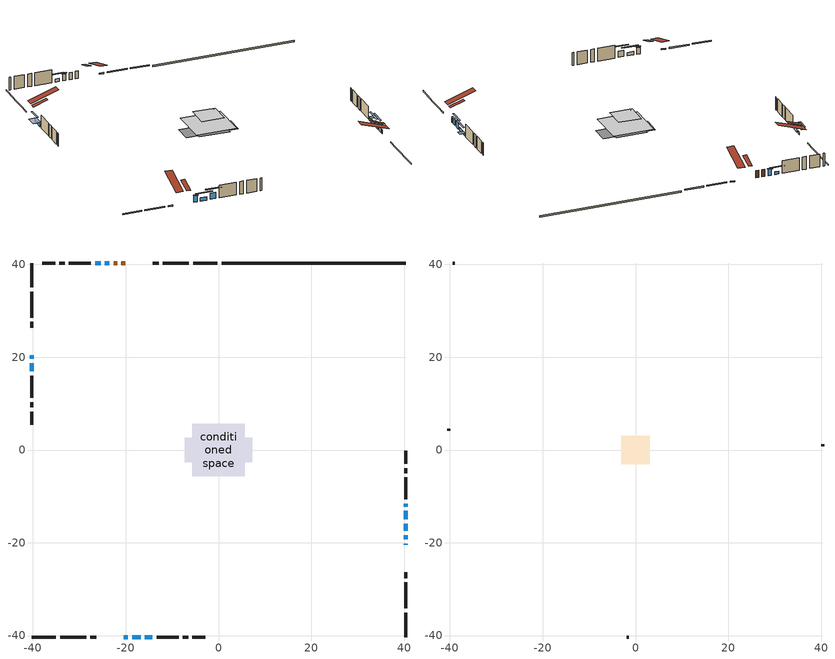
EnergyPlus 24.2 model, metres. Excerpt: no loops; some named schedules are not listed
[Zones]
conditioned space
 floor adiabatic (Floor3 construction): -4.37,-4.37 -4.37,4.37 4.37,4.37 4.37,-4.37 z0.01
 floor adiabatic (AdiabaticFloorConstruction): -5.65,-5.65 -5.65,5.65 5.65,5.65 5.65,-5.65 z1.23
 floor foundation (Slab1 construction): -7.28,-2.63 -7.28,2.63 7.28,2.63 7.28,-2.63 z-0.45
 wall outside (RimJoist1 construction): -0.23,40.32 -5.49,40.32 / -40.32,-40.32 -35.06,-40.32 / -40.32,40.32 -40.32,35.06 / 40.32,-40.32 40.32,-35.06 z0.01:0.31
 wall outside (RimJoist2 construction): -6.42,40.32 -11.99,40.32 / -34.13,-40.32 -28.56,-40.32 / -40.32,34.13 -40.32,28.56 / 40.32,-34.13 40.32,-28.56 z0.01:0.31
 wall outside (RimJoist3 construction): -12.92,40.32 -14.19,40.32 / -27.63,-40.32 -26.37,-40.32 / -40.32,27.63 -40.32,26.37 / 40.32,-27.63 40.32,-26.37 z0.01:0.31
 wall outside (AdiabaticWallConstruction 1): -20.1,40.32 -20.92,40.32 / -21.84,40.32 -22.63,40.32 z0.01:2.04
 wall outside (AdiabaticWallConstruction): 40.32,-20.46 40.32,-20.22 z0.01:1.23; 40.32,-19.29 40.32,-18.38 / -23.56,40.32 -24.47,40.32 / -20.46,-40.32 -19.54,-40.32 z0.01:1.84; 40.32,-17.45 40.32,-15.87 / -15.85,-40.32 -14.28,-40.32 z0.01:1.74; 40.32,-14.95 40.32,-13.11 / -18.61,-40.32 -16.78,-40.32 z0.01:0.98; -25.4,40.32 -26.57,40.32 z0.01:0.83; -40.32,20.46 -40.32,19.64 z0.01:0.72; -40.32,18.71 -40.32,16.93 z0.01:0.87; 40.32,-12.19 40.32,-11.6 z0.01:0.6
 wall outside (Wall1 construction): -27.5,40.32 -32.25,40.32 / -13.35,-40.32 -8.6,-40.32 / -40.32,16.01 -40.32,11.25 / 40.32,-10.67 40.32,-5.92 z0.01:3.67
 wall outside (Wall2 construction): -33.18,40.32 -34.28,40.32 / -7.67,-40.32 -6.56,-40.32 / -40.32,10.32 -40.32,9.22 / 40.32,-4.99 40.32,-3.89 z0.01:3.67
 wall outside (Wall3 construction): -35.21,40.32 -38.01,40.32 / -5.64,-40.32 -2.83,-40.32 / -40.32,8.29 -40.32,5.49 / 40.32,-2.96 40.32,-0.16 z0.01:3.67
 wall foundation (FoundationWall1 construction): 40.32,40.32 0.69,40.32 z-0.45:0.01
 window (WindowConstruction 10): 40.32,-20.45 40.32,-20.22 z0.01:1.23
 window (WindowConstruction 7): 40.32,-19.29 40.32,-18.38 z0.01:1.84
 window (WindowConstruction 8): -23.56,40.32 -24.47,40.32 z0.01:1.84
 window (WindowConstruction 9): -20.45,-40.32 -19.54,-40.32 z0.01:1.84
 window (WindowConstruction): 40.32,-17.45 40.32,-15.87 z0.01:1.74
 window (WindowConstruction 1): 40.32,-14.94 40.32,-13.12 z0.01:0.98
 window (WindowConstruction 2): -25.4,40.32 -26.57,40.32 z0.01:0.82
 window (WindowConstruction 3): -18.61,-40.32 -16.78,-40.32 z0.01:0.98
 window (WindowConstruction 4): -15.85,-40.32 -14.28,-40.32 z0.01:1.74
 window (WindowConstruction 5): -40.32,20.45 -40.32,19.64 z0.01:0.72
 window (WindowConstruction 6): -40.32,18.71 -40.32,16.94 z0.01:0.87
 window (WindowConstruction 11): 40.32,-12.19 40.32,-11.6 z0.01:0.6
 door (Door): -20.1,40.32 -20.91,40.32 z0.01:2.04
 door (Door 1): -21.84,40.32 -22.63,40.32 z0.01:2.04
 ceiling adiabatic (AdiabaticFloorConstruction): 5.65,-5.65 5.65,5.65 -5.65,5.65 -5.65,-5.65 z1.23
 roof outside (Roof3 construction): -19.17,40.32,3.67 -19.17,36.31,5 -18.11,36.31,5 -18.11,40.32,3.67; -21.38,-40.32,3.67 -21.38,-36.31,5 -22.44,-36.31,5 -22.44,-40.32,3.67; -40.32,21.38,3.67 -36.31,21.38,5 -36.31,22.44,5 -40.32,22.44,3.67; 40.32,-21.38,3.67 36.31,-21.38,5 36.31,-22.44,5 40.32,-22.44,3.67
attic - vented
 floor to conditioned space (Floor1 construction Reversed): -3.12,-3.12 -3.12,3.12 3.12,3.12 3.12,-3.12 z3.67; -2.55,-2.55 -2.55,2.55 2.55,2.55 2.55,-2.55 z3.67
 wall outside (Wall4 construction): -38.94,40.32 -39.39,40.32 / -1.91,-40.32 -1.46,-40.32 / -40.32,4.56 -40.32,4.11 / 40.32,0.77 40.32,1.22 z0.01:3.67
 roof outside (Roof1 construction): -17.19,40.32,3.67 -17.19,32.47,6.29 -15.12,32.47,6.29 -15.12,40.32,3.67; -23.37,-40.32,3.67 -23.37,-32.47,6.29 -25.44,-32.47,6.29 -25.44,-40.32,3.67; -40.32,23.37,3.67 -32.47,23.37,6.29 -32.47,25.44,6.29 -40.32,25.44,3.67; 40.32,-23.37,3.67 32.47,-23.37,6.29 32.47,-25.44,6.29 40.32,-25.44,3.67
shading: 40.32,-18.18 40.32,-19.49 40.73,-19.49 40.73,-18.18 z2.04; -24.67,40.32 -23.36,40.32 -23.36,40.73 -24.67,40.73 z2.04; -19.34,-40.32 -20.66,-40.32 -20.66,-40.73 -19.34,-40.73 z2.04; 40.32,-14.45 40.32,-18.87 40.73,-18.87 40.73,-14.45 z3.16; 40.32,-11.7 40.32,-16.36 40.73,-16.36 40.73,-11.7 z2.4; -27.99,40.32 -23.98,40.32 -23.98,40.73 -27.99,40.73 z2.24; -15.36,-40.32 -20.03,-40.32 -20.03,-40.73 -15.36,-40.73 z2.4; -12.86,-40.32 -17.27,-40.32 -17.27,-40.73 -12.86,-40.73 z3.16; -40.32,18.22 -40.32,21.88 -40.73,21.88 -40.73,18.22 z2.14; -40.32,16.33 -40.32,19.32 -42.45,19.32 -42.45,16.33 z1.48; 40.32,-11.3 40.32,-12.49 41.84,-12.49 41.84,-11.3 z0.89
[Building]
Building 1: Terrain=Suburbs
[Site:Location]
Erieau AUT_ON: Latitude {deg}=42.25; Longitude {deg}=-81.9; Time Zone {hr}=-5; Elevation {m}=178; Keep Site Location Information=Yes
[Site:GroundTemperature:Shallow]
5.2292, 3.30147, 3.1471, 4.0619, 7.73432, 11.3896, 14.5586, 16.5661, 16.7366, 15.1039, 12.0157, 8.47254
[Site:WaterMainsTemperature]
Calculation Method=Schedule; Temperature Schedule=mains temperature schedule
[Material] Roughness=Rough; Thermal Absorptance=0.9
Name | Thickness {m} | Conductivity {W/m-K} | Density {kg/m3} | Specific Heat {J/kg-K} | Solar Absorptance | Visible Absorptance
asphalt or fiberglass shingles | 0.00635 | 0.162714 | 1121.4 | 1465.45 | 0.4 | 0.4
ceiling stud and cavity | 0.1397 | 0.0800577 | 65.682 | 1177.47 | 0.7 | 0.7
concrete 4.0 in. | 0.1016 | 1.803125 | 2242.8 | 837.4 | 0.7 | 0.7
concrete 8.0 in. | 0.2032 | 1.803125 | 2242.8 | 837.4 | 0.7 | 0.7
door material | 0.04445 | 0.0451087 | 512.64 | 1214.23 | 0.7 | 0.7
door material 1 | 0.04445 | 0.188738 | 512.64 | 1214.23 | 0.7 | 0.7
exterior vertical ins | 0.00202101 | 0.029427 | 32.04 | 1214.23 | 0.7 | 0.7
floor covering | 0.0127 | 9.015625 | 54.468 | 1339.84 | 0.6 | 0.6
floor covering 1 | 0.0127 | 0.0433444 | 54.468 | 1339.84 | 0.6 | 0.6
floor rigid ins; wall rigid ins | 0.512978 | 0.029427 | 32.04 | 1214.23 | 0.7 | 0.7
floor stud and cavity | 0.0889 | 0.329553 | 50.32683 | 1063.81 | 0.7 | 0.7
floor stud and cavity 1 | 0.1397 | 1.75129 | 37.0049 | 1207.88 | 0.7 | 0.7
furniture material conditioned space 1 | 0.1524 | 0.115458 | 640.8 | 1214.23 | 0.6 | 0.6
gypsum board | 0.0127 | 0.160291 | 801 | 837.4 | 0.6 | 0.6
gypsum board 1 | 0.0127 | 0.160291 | 801 | 837.4 | 0.7 | 0.7
osb sheathing 0.5 in. | 0.0127 | 0.115458 | 512.64 | 1214.23 | 0.7 | 0.7
osb sheathing 0.75 in. | 0.01905 | 0.115458 | 512.64 | 1214.23 | 0.7 | 0.7
osb sheathing 2.0 in. | 0.0508 | 0.115458 | 512.64 | 1214.23 | 0.7 | 0.7
rim joist stud and cavity | 0.0508 | 0.0293615 | 125.044 | 1163.47 | 0.6 | 0.6
rim joist stud and cavity 1 | 0.0508 | 0.182071 | 50.32683 | 1063.81 | 0.6 | 0.6
rim joist stud and cavity 2 | 0.0508 | 0.322509 | 50.32683 | 1063.81 | 0.6 | 0.6
roof stud and cavity | 0.2032 | 0.119612 | 78.34581 | 1123.46 | 0.7 | 0.7
wall stud and cavity | 0.1397 | 0.0940029 | 139.0536 | 1170.24 | 0.7 | 0.7
wall stud and cavity 1 | 0.1397 | 0.116675 | 139.0536 | 1170.24 | 0.7 | 0.7
wall stud and cavity 2 | 0.1397 | 0.0980698 | 139.0536 | 1170.24 | 0.7 | 0.7
wall stud and cavity 3 | 0.0889 | 6.1454 | 50.32683 | 1063.81 | 0.6 | 0.6
wall stud and cavity 4 | 0.0889 | 0.380278 | 52.3479 | 1209.89 | 0.7 | 0.7
wall stud and cavity 5 | 0.0889 | 0.391764 | 83.0341 | 1211.67 | 0.7 | 0.7
wood siding | 0.0254 | 0.102417 | 544.68 | 1172.36 | 0.4 | 0.4
wood siding 1 | 0.00254 | 0.102417 | 544.68 | 1172.36 | 0.4 | 0.4
wood siding 2; wood siding 3; wood siding 4 | 0.0254 | 0.102417 | 544.68 | 1172.36 | 0.7 | 0.7
[WindowMaterial:SimpleGlazingSystem]
Name | U-Factor {W/m2-K} | Solar Heat Gain Coefficient
WindowMaterial | 1.85784 | 0.64
WindowMaterial 1 | 1.88623 | 0.62
WindowMaterial 2 | 2.10256 | 0.49
WindowMaterial 3 | 2.02194 | 0.54
WindowMaterial 4 | 2.1866 | 0.43
WindowMaterial 5 | 2.04011 | 0.53
WindowMaterial 6 | 1.890774 | 0.62
WindowMaterial 7 | 2.02932 | 0.54
WindowMaterial 8 | 4.88705 | 0.6
WindowMaterial 9 | 5.16017 | 0.65
[Construction]
AdiabaticFloorConstruction: floor stud and cavity 1, floor rigid ins, osb sheathing 0.75 in., floor covering 1
AdiabaticWallConstruction: wood siding 3, wall rigid ins, wall stud and cavity 4, gypsum board
AdiabaticWallConstruction 1: wood siding 4, wall rigid ins, wall stud and cavity 4, gypsum board
Door: door material
Door 1: door material 1
Floor1 construction Reversed: gypsum board, ceiling stud and cavity
Floor3 construction: floor stud and cavity, floor covering
FoundationWall1 construction: concrete 8.0 in., gypsum board 1
furniture construction conditioned space 1: furniture material conditioned space 1
PartitionWallConstruction: gypsum board, wall stud and cavity 5, gypsum board
RimJoist1 construction: wood siding 2, osb sheathing 2.0 in., rim joist stud and cavity
RimJoist2 construction: wood siding 2, rim joist stud and cavity 1
RimJoist3 construction: wood siding 2, rim joist stud and cavity 2
Roof1 construction: asphalt or fiberglass shingles
Roof3 construction: asphalt or fiberglass shingles, osb sheathing 0.75 in., roof stud and cavity, gypsum board
Slab1 construction: concrete 4.0 in.
Wall1 construction: wood siding, osb sheathing 0.5 in., wall stud and cavity, gypsum board
Wall2 construction: wood siding, osb sheathing 0.5 in., wall stud and cavity 1, gypsum board
Wall3 construction: wood siding, osb sheathing 0.5 in., wall stud and cavity 2, gypsum board
Wall4 construction: wood siding 1, wall stud and cavity 3
WindowConstruction; WindowConstruction 4: WindowMaterial
WindowConstruction 1: WindowMaterial 1
WindowConstruction 10: WindowMaterial 8
WindowConstruction 11: WindowMaterial 9
WindowConstruction 2: WindowMaterial 2
WindowConstruction 3: WindowMaterial 3
WindowConstruction 5: WindowMaterial 4
WindowConstruction 6: WindowMaterial 5
WindowConstruction 7: WindowMaterial 6
WindowConstruction 8; WindowConstruction 9: WindowMaterial 7
[Zone] Multiplier=1; Part of Total Floor Area=Yes
Name | Volume {m3}
attic - vented | 27.6388
conditioned space | 340.4
[Space]
Name | Zone | Volume {m3}
attic - vented 1 | attic - vented | 27.6388
conditioned space 1 | conditioned space | 340.4
[ZoneInfiltration:EffectiveLeakageArea]
infil attic - vented 1: Zone or Space=attic - vented 1; Schedule=Always On Discrete; Effective Air Leakage Area {cm2}=3121.44; Stack Coefficient=0.000436405; Wind Coefficient=1.41145e-05
[ZoneMixing]
whole house fan mix: Zone or Space=attic - vented; Schedule=Always On Continuous; Design Flow Rate Calculation Method=Flow/Zone; Design Flow Rate {m3/s}=0; Source Zone or Space=conditioned space
[SurfaceProperty:ExposedFoundationPerimeter]
Slab1: Exposed Perimeter Calculation Method=TotalExposedPerimeter; Total Exposed Perimeter {m}=39.625
[InternalMass] Zone or ZoneList=conditioned space; Space or SpaceList=conditioned space 1
Name | Construction | Surface Area {m2}
furniture mass conditioned space 1 | furniture construction conditioned space 1 | 112.28
partition wall mass | PartitionWallConstruction | 204.15
[Lights]
interior lighting: Zone or ZoneList or Space or SpaceList=conditioned space 1; Schedule=interior lighting schedule; Design Level Calculation Method=LightingLevel; Lighting Level {W}=343.2; Return Air Fraction=0; Fraction Radiant=0.6; Fraction Visible=0.2; Fraction Replaceable=1
[People]
occupants: Zone or ZoneList or Space or SpaceList=conditioned space 1; Number of People Schedule=occupants schedule; Number of People Calculation Method=People; Number of People=3; Fraction Radiant=0.314171; Sensible Heat Fraction=0.56303; Activity Level Schedule=occupants activity schedule; Carbon Dioxide Generation Rate {m3/s-W}=0; Enable ASHRAE 55 Comfort Warnings=No; Mean Radiant Temperature Calculation Type=EnclosureAveraged
[ElectricEquipment] Zone or ZoneList or Space or SpaceList=conditioned space 1; Design Level Calculation Method=EquipmentLevel
Name | Schedule | Design Level {W} | Fraction Latent | Fraction Radiant | Fraction Lost
clothes dryer | clothes dryer schedule | 140.772 | 0.015 | 0.081 | 0.85
clothes washer | clothes washer schedule | 32.1985 | 0.03 | 0.162 | 0.7
cooking range | cooking range schedule | 215.147 | 0.08 | 0.432 | 0.2
dishwasher | dishwasher schedule | 66.8632 | 0.3 | 0.18 | 0.4
fridge | fridge schedule | 72.9452 | 0 | 0.6 | 0
mech vent bath fan 0 | mech vent bath fan 0 schedule | 50.2 | 0 | 0 | 1
mech vent house fan | mech vent house fan schedule | 0 | 0 | 0 | 1
mech vent house fan cfis | mech vent house fan cfis schedule | 0 | 0 | 0 | 0
misc plug loads | misc plug loads schedule | 494.7 | 0.045 | 0.513 | 0.1
whole house fan | Always On Discrete | 0 | 0 | 0 | 1
[OtherEquipment] Zone or ZoneList or Space or SpaceList=conditioned space 1; Design Level Calculation Method=EquipmentLevel
Name | Fuel Type | Schedule | Design Level {W} | Fraction Latent | Fraction Radiant | Fraction Lost
clothes dryer 1 | Electricity | clothes dryer schedule | 0 | 0.015 | 0.081 | 0.85
cooking range 1 | Electricity | cooking range schedule | 0 | 0.08 | 0.432 | 0.2
general water use latent | None | general water use schedule | 62.594 | 1 | 0 | 0
general water use sensible | None | general water use schedule | -61.6891 | 0 | 0.6 | 0
mech vent house fan latent load | None | Always On Discrete | 0 | 1 | 0 | 0
mech vent house fan sensible load | None | Always On Discrete | 0 | 0 | 0 | 0
water heater energy adjustment1 | Electricity | Always On Discrete | 0.01 | 0 | 0 | 1
[ZoneInfiltration:DesignFlowRate] Zone or ZoneList or Space or SpaceList=conditioned space 1; Schedule=Always On Discrete; Design Flow Rate Calculation Method=Flow/Zone; Design Flow Rate {m3/s}=0
infil flow; natural vent flow; whole house fan flow
[Foundation:Kiva]
Foundation Kiva 1: Initial Indoor Air Temperature {C}=18; Wall Height Above Grade {m}=0.00999744; Wall Depth Below Slab {m}=0.2032; Custom Block Material Name 1=exterior vertical ins; Custom Block Depth 1 {m}=0.460004; Custom Block X Position 1 {m}=0.2159; Custom Block Z Position 1 {m}=0
[Foundation:Kiva:Settings]
Soil Conductivity {W/m-K}=0.849921; Soil Density {kg/m3}=1842.3; Soil Specific Heat {J/kg-K}=418.7; Ground Solar Absorptivity=0.9; Ground Thermal Absorptivity=0.9; Ground Surface Roughness {m}=0.03; Far-Field Width {m}=40; Deep-Ground Boundary Condition=ZeroFlux; Deep-Ground Depth {m}=40; Minimum Cell Dimension {m}=0.2; Maximum Cell Growth Coefficient=3; Simulation Timestep=Timestep
[Exterior:Lights]
exterior lighting: Schedule=exterior lighting schedule; Design Level {W}=75.6
[Schedule:Constant]
Name | Hourly Value
Always On Continuous; mech vent house fan schedule; mech vent house fan cfis schedule; Always On Discrete | 1
occupants activity schedule | 117.228
fridge schedule | 0
[Schedule:Week:Daily]
interior lighting schedule Week Rule - Jan1-Jan27: interior lighting schedule day, interior lighting schedule day, interior lighting schedule day, interior lighting schedule day, interior lighting schedule day, interior lighting schedule day, interior lighting schedule day, interior lighting schedule default day, interior lighting schedule default day, interior lighting schedule default day, interior lighting schedule default day, interior lighting schedule default day
interior lighting schedule Week Rule - Jan28-Feb3: interior lighting schedule day, interior lighting schedule day, interior lighting schedule day, interior lighting schedule day, interior lighting schedule day 1, interior lighting schedule day 1, interior lighting schedule day 1, interior lighting schedule default day, interior lighting schedule default day, interior lighting schedule default day, interior lighting schedule default day, interior lighting schedule default day
interior lighting schedule Week Rule - Feb4-Feb24: interior lighting schedule day 1, interior lighting schedule day 1, interior lighting schedule day 1, interior lighting schedule day 1, interior lighting schedule day 1, interior lighting schedule day 1, interior lighting schedule day 1, interior lighting schedule default day, interior lighting schedule default day, interior lighting schedule default day, interior lighting schedule default day, interior lighting schedule default day
interior lighting schedule Week Rule - Feb25-Mar3: interior lighting schedule day 1, interior lighting schedule day 1, interior lighting schedule day 1, interior lighting schedule day 1, interior lighting schedule day 2, interior lighting schedule day 2, interior lighting schedule day 2, interior lighting schedule default day, interior lighting schedule default day, interior lighting schedule default day, interior lighting schedule default day, interior lighting schedule default day
interior lighting schedule Week Rule - Mar4-Mar31: interior lighting schedule day 2, interior lighting schedule day 2, interior lighting schedule day 2, interior lighting schedule day 2, interior lighting schedule day 2, interior lighting schedule day 2, interior lighting schedule day 2, interior lighting schedule default day, interior lighting schedule default day, interior lighting schedule default day, interior lighting schedule default day, interior lighting schedule default day
interior lighting schedule Week Rule - Apr1-Apr28: interior lighting schedule day 3, interior lighting schedule day 3, interior lighting schedule day 3, interior lighting schedule day 3, interior lighting schedule day 3, interior lighting schedule day 3, interior lighting schedule day 3, interior lighting schedule default day, interior lighting schedule default day, interior lighting schedule default day, interior lighting schedule default day, interior lighting schedule default day
interior lighting schedule Week Rule - Apr29-May5: interior lighting schedule day 3, interior lighting schedule day 3, interior lighting schedule day 4, interior lighting schedule day 4, interior lighting schedule day 4, interior lighting schedule day 4, interior lighting schedule day 4, interior lighting schedule default day, interior lighting schedule default day, interior lighting schedule default day, interior lighting schedule default day, interior lighting schedule default day
interior lighting schedule Week Rule - May6-May26: interior lighting schedule day 4, interior lighting schedule day 4, interior lighting schedule day 4, interior lighting schedule day 4, interior lighting schedule day 4, interior lighting schedule day 4, interior lighting schedule day 4, interior lighting schedule default day, interior lighting schedule default day, interior lighting schedule default day, interior lighting schedule default day, interior lighting schedule default day
interior lighting schedule Week Rule - May27-Jun2: interior lighting schedule day 4, interior lighting schedule day 4, interior lighting schedule day 4, interior lighting schedule day 4, interior lighting schedule day 4, interior lighting schedule day 5, interior lighting schedule day 5, interior lighting schedule default day, interior lighting schedule default day, interior lighting schedule default day, interior lighting schedule default day, interior lighting schedule default day
interior lighting schedule Week Rule - Jun3-Jun30: interior lighting schedule day 5, interior lighting schedule day 5, interior lighting schedule day 5, interior lighting schedule day 5, interior lighting schedule day 5, interior lighting schedule day 5, interior lighting schedule day 5, interior lighting schedule default day, interior lighting schedule default day, interior lighting schedule default day, interior lighting schedule default day, interior lighting schedule default day
interior lighting schedule Week Rule - Jul1-Jul28: interior lighting schedule day 6, interior lighting schedule day 6, interior lighting schedule day 6, interior lighting schedule day 6, interior lighting schedule day 6, interior lighting schedule day 6, interior lighting schedule day 6, interior lighting schedule default day, interior lighting schedule default day, interior lighting schedule default day, interior lighting schedule default day, interior lighting schedule default day
interior lighting schedule Week Rule - Jul29-Aug4: interior lighting schedule day 6, interior lighting schedule day 6, interior lighting schedule day 6, interior lighting schedule day 7, interior lighting schedule day 7, interior lighting schedule day 7, interior lighting schedule day 7, interior lighting schedule default day, interior lighting schedule default day, interior lighting schedule default day, interior lighting schedule default day, interior lighting schedule default day
interior lighting schedule Week Rule - Aug5-Aug25: interior lighting schedule day 7, interior lighting schedule day 7, interior lighting schedule day 7, interior lighting schedule day 7, interior lighting schedule day 7, interior lighting schedule day 7, interior lighting schedule day 7, interior lighting schedule default day, interior lighting schedule default day, interior lighting schedule default day, interior lighting schedule default day, interior lighting schedule default day
interior lighting schedule Week Rule - Aug26-Sep1: interior lighting schedule day 7, interior lighting schedule day 7, interior lighting schedule day 7, interior lighting schedule day 7, interior lighting schedule day 7, interior lighting schedule day 7, interior lighting schedule day 8, interior lighting schedule default day, interior lighting schedule default day, interior lighting schedule default day, interior lighting schedule default day, interior lighting schedule default day
interior lighting schedule Week Rule - Sep2-Sep29: interior lighting schedule day 8, interior lighting schedule day 8, interior lighting schedule day 8, interior lighting schedule day 8, interior lighting schedule day 8, interior lighting schedule day 8, interior lighting schedule day 8, interior lighting schedule default day, interior lighting schedule default day, interior lighting schedule default day, interior lighting schedule default day, interior lighting schedule default day
interior lighting schedule Week Rule - Sep30-Oct6: interior lighting schedule day 8, interior lighting schedule day 9, interior lighting schedule day 9, interior lighting schedule day 9, interior lighting schedule day 9, interior lighting schedule day 9, interior lighting schedule day 9, interior lighting schedule default day, interior lighting schedule default day, interior lighting schedule default day, interior lighting schedule default day, interior lighting schedule default day
interior lighting schedule Week Rule - Oct7-Oct27: interior lighting schedule day 9, interior lighting schedule day 9, interior lighting schedule day 9, interior lighting schedule day 9, interior lighting schedule day 9, interior lighting schedule day 9, interior lighting schedule day 9, interior lighting schedule default day, interior lighting schedule default day, interior lighting schedule default day, interior lighting schedule default day, interior lighting schedule default day
interior lighting schedule Week Rule - Oct28-Nov3: interior lighting schedule day 9, interior lighting schedule day 9, interior lighting schedule day 9, interior lighting schedule day 9, interior lighting schedule day 10, interior lighting schedule day 10, interior lighting schedule day 10, interior lighting schedule default day, interior lighting schedule default day, interior lighting schedule default day, interior lighting schedule default day, interior lighting schedule default day
interior lighting schedule Week Rule - Nov4-Nov24: interior lighting schedule day 10, interior lighting schedule day 10, interior lighting schedule day 10, interior lighting schedule day 10, interior lighting schedule day 10, interior lighting schedule day 10, interior lighting schedule day 10, interior lighting schedule default day, interior lighting schedule default day, interior lighting schedule default day, interior lighting schedule default day, interior lighting schedule default day
interior lighting schedule Week Rule - Nov25-Dec1: interior lighting schedule day 10, interior lighting schedule day 10, interior lighting schedule day 10, interior lighting schedule day 10, interior lighting schedule day 10, interior lighting schedule day 10, interior lighting schedule day 11, interior lighting schedule default day, interior lighting schedule default day, interior lighting schedule default day, interior lighting schedule default day, interior lighting schedule default day
interior lighting schedule Week Rule - Dec2-Dec31: interior lighting schedule day 11, interior lighting schedule day 11, interior lighting schedule day 11, interior lighting schedule day 11, interior lighting schedule day 11, interior lighting schedule day 11, interior lighting schedule day 11, interior lighting schedule default day, interior lighting schedule default day, interior lighting schedule default day, interior lighting schedule default day, interior lighting schedule default day
occupants schedule Week Rule - Jan1-Dec31: occupants schedule day, occupants schedule day, occupants schedule day, occupants schedule day, occupants schedule day, occupants schedule day, occupants schedule day, occupants schedule default day, occupants schedule default day, occupants schedule default day, occupants schedule default day, occupants schedule default day
clothes dryer schedule Week Rule - Jan1-Dec31: clothes dryer schedule day, clothes dryer schedule day, clothes dryer schedule day, clothes dryer schedule day, clothes dryer schedule day, clothes dryer schedule day, clothes dryer schedule day, clothes dryer schedule default day, clothes dryer schedule default day, clothes dryer schedule default day, clothes dryer schedule default day, clothes dryer schedule default day
clothes washer schedule Week Rule - Jan1-Dec31: clothes washer schedule day, clothes washer schedule day, clothes washer schedule day, clothes washer schedule day, clothes washer schedule day, clothes washer schedule day, clothes washer schedule day, clothes washer schedule default day, clothes washer schedule default day, clothes washer schedule default day, clothes washer schedule default day, clothes washer schedule default day
cooking range schedule Week Rule - Jan1-Dec31: cooking range schedule day, cooking range schedule day, cooking range schedule day, cooking range schedule day, cooking range schedule day, cooking range schedule day, cooking range schedule day, cooking range schedule default day, cooking range schedule default day, cooking range schedule default day, cooking range schedule default day, cooking range schedule default day
dishwasher schedule Week Rule - Jan1-Dec31: dishwasher schedule day, dishwasher schedule day, dishwasher schedule day, dishwasher schedule day, dishwasher schedule day, dishwasher schedule day, dishwasher schedule day, dishwasher schedule default day, dishwasher schedule default day, dishwasher schedule default day, dishwasher schedule default day, dishwasher schedule default day
mech vent bath fan 0 schedule Week Rule - Jan1-Dec31: mech vent bath fan 0 schedule day, mech vent bath fan 0 schedule day, mech vent bath fan 0 schedule day, mech vent bath fan 0 schedule day, mech vent bath fan 0 schedule day, mech vent bath fan 0 schedule day, mech vent bath fan 0 schedule day, mech vent bath fan 0 schedule default day, mech vent bath fan 0 schedule default day, mech vent bath fan 0 schedule default day, mech vent bath fan 0 schedule default day, mech vent bath fan 0 schedule default day
misc plug loads schedule Week Rule - Jan1-Dec31: misc plug loads schedule day, misc plug loads schedule day, misc plug loads schedule day, misc plug loads schedule day, misc plug loads schedule day, misc plug loads schedule day, misc plug loads schedule day, misc plug loads schedule default day, misc plug loads schedule default day, misc plug loads schedule default day, misc plug loads schedule default day, misc plug loads schedule default day
general water use schedule Week Rule - Jan1-Dec31: general water use schedule day, general water use schedule day, general water use schedule day, general water use schedule day, general water use schedule day, general water use schedule day, general water use schedule day, general water use schedule default day, general water use schedule default day, general water use schedule default day, general water use schedule default day, general water use schedule default day
exterior lighting schedule Week Rule - Jan1-Jan27: exterior lighting schedule day, exterior lighting schedule day, exterior lighting schedule day, exterior lighting schedule day, exterior lighting schedule day, exterior lighting schedule day, exterior lighting schedule day, exterior lighting schedule default day, exterior lighting schedule default day, exterior lighting schedule default day, exterior lighting schedule default day, exterior lighting schedule default day
exterior lighting schedule Week Rule - Jan28-Feb3: exterior lighting schedule day, exterior lighting schedule day, exterior lighting schedule day, exterior lighting schedule day, exterior lighting schedule day 1, exterior lighting schedule day 1, exterior lighting schedule day 1, exterior lighting schedule default day, exterior lighting schedule default day, exterior lighting schedule default day, exterior lighting schedule default day, exterior lighting schedule default day
exterior lighting schedule Week Rule - Feb4-Feb24: exterior lighting schedule day 1, exterior lighting schedule day 1, exterior lighting schedule day 1, exterior lighting schedule day 1, exterior lighting schedule day 1, exterior lighting schedule day 1, exterior lighting schedule day 1, exterior lighting schedule default day, exterior lighting schedule default day, exterior lighting schedule default day, exterior lighting schedule default day, exterior lighting schedule default day
exterior lighting schedule Week Rule - Feb25-Mar3: exterior lighting schedule day 1, exterior lighting schedule day 1, exterior lighting schedule day 1, exterior lighting schedule day 1, exterior lighting schedule day 2, exterior lighting schedule day 2, exterior lighting schedule day 2, exterior lighting schedule default day, exterior lighting schedule default day, exterior lighting schedule default day, exterior lighting schedule default day, exterior lighting schedule default day
exterior lighting schedule Week Rule - Mar4-Mar31: exterior lighting schedule day 2, exterior lighting schedule day 2, exterior lighting schedule day 2, exterior lighting schedule day 2, exterior lighting schedule day 2, exterior lighting schedule day 2, exterior lighting schedule day 2, exterior lighting schedule default day, exterior lighting schedule default day, exterior lighting schedule default day, exterior lighting schedule default day, exterior lighting schedule default day
exterior lighting schedule Week Rule - Apr1-Apr28: exterior lighting schedule day 3, exterior lighting schedule day 3, exterior lighting schedule day 3, exterior lighting schedule day 3, exterior lighting schedule day 3, exterior lighting schedule day 3, exterior lighting schedule day 3, exterior lighting schedule default day, exterior lighting schedule default day, exterior lighting schedule default day, exterior lighting schedule default day, exterior lighting schedule default day
exterior lighting schedule Week Rule - Apr29-May5: exterior lighting schedule day 3, exterior lighting schedule day 3, exterior lighting schedule day 4, exterior lighting schedule day 4, exterior lighting schedule day 4, exterior lighting schedule day 4, exterior lighting schedule day 4, exterior lighting schedule default day, exterior lighting schedule default day, exterior lighting schedule default day, exterior lighting schedule default day, exterior lighting schedule default day
exterior lighting schedule Week Rule - May6-May26: exterior lighting schedule day 4, exterior lighting schedule day 4, exterior lighting schedule day 4, exterior lighting schedule day 4, exterior lighting schedule day 4, exterior lighting schedule day 4, exterior lighting schedule day 4, exterior lighting schedule default day, exterior lighting schedule default day, exterior lighting schedule default day, exterior lighting schedule default day, exterior lighting schedule default day
exterior lighting schedule Week Rule - May27-Jun2: exterior lighting schedule day 4, exterior lighting schedule day 4, exterior lighting schedule day 4, exterior lighting schedule day 4, exterior lighting schedule day 4, exterior lighting schedule day 5, exterior lighting schedule day 5, exterior lighting schedule default day, exterior lighting schedule default day, exterior lighting schedule default day, exterior lighting schedule default day, exterior lighting schedule default day
exterior lighting schedule Week Rule - Jun3-Jun30: exterior lighting schedule day 5, exterior lighting schedule day 5, exterior lighting schedule day 5, exterior lighting schedule day 5, exterior lighting schedule day 5, exterior lighting schedule day 5, exterior lighting schedule day 5, exterior lighting schedule default day, exterior lighting schedule default day, exterior lighting schedule default day, exterior lighting schedule default day, exterior lighting schedule default day
exterior lighting schedule Week Rule - Jul1-Jul28: exterior lighting schedule day 6, exterior lighting schedule day 6, exterior lighting schedule day 6, exterior lighting schedule day 6, exterior lighting schedule day 6, exterior lighting schedule day 6, exterior lighting schedule day 6, exterior lighting schedule default day, exterior lighting schedule default day, exterior lighting schedule default day, exterior lighting schedule default day, exterior lighting schedule default day
exterior lighting schedule Week Rule - Jul29-Aug4: exterior lighting schedule day 6, exterior lighting schedule day 6, exterior lighting schedule day 6, exterior lighting schedule day 7, exterior lighting schedule day 7, exterior lighting schedule day 7, exterior lighting schedule day 7, exterior lighting schedule default day, exterior lighting schedule default day, exterior lighting schedule default day, exterior lighting schedule default day, exterior lighting schedule default day
exterior lighting schedule Week Rule - Aug5-Aug25: exterior lighting schedule day 7, exterior lighting schedule day 7, exterior lighting schedule day 7, exterior lighting schedule day 7, exterior lighting schedule day 7, exterior lighting schedule day 7, exterior lighting schedule day 7, exterior lighting schedule default day, exterior lighting schedule default day, exterior lighting schedule default day, exterior lighting schedule default day, exterior lighting schedule default day
[Schedule:Year]
interior lighting schedule: interior lighting schedule Week Rule - Jan1-Jan27, 1, 1, 1, 27, interior lighting schedule Week Rule - Jan28-Feb3, 1, 28, 2, 3, interior lighting schedule Week Rule - Feb4-Feb24, 2, 4, 2, 24, interior lighting schedule Week Rule - Feb25-Mar3, 2, 25, 3, 3, interior lighting schedule Week Rule - Mar4-Mar31, 3, 4, 3, 31, interior lighting schedule Week Rule - Apr1-Apr28, 4, 1, 4, 28, interior lighting schedule Week Rule - Apr29-May5, 4, 29, 5, 5, interior lighting schedule Week Rule - May6-May26, 5, 6, 5, 26, interior lighting schedule Week Rule - May27-Jun2, 5, 27, 6, 2, interior lighting schedule Week Rule - Jun3-Jun30, 6, 3, 6, 30, interior lighting schedule Week Rule - Jul1-Jul28, 7, 1, 7, 28, interior lighting schedule Week Rule - Jul29-Aug4, 7, 29, 8, 4, interior lighting schedule Week Rule - Aug5-Aug25, 8, 5, 8, 25, interior lighting schedule Week Rule - Aug26-Sep1, 8, 26, 9, 1, interior lighting schedule Week Rule - Sep2-Sep29, 9, 2, 9, 29, interior lighting schedule Week Rule - Sep30-Oct6, 9, 30, 10, 6, interior lighting schedule Week Rule - Oct7-Oct27, 10, 7, 10, 27, interior lighting schedule Week Rule - Oct28-Nov3, 10, 28, 11, 3, interior lighting schedule Week Rule - Nov4-Nov24, 11, 4, 11, 24, interior lighting schedule Week Rule - Nov25-Dec1, 11, 25, 12, 1, interior lighting schedule Week Rule - Dec2-Dec31, 12, 2, 12, 31
occupants schedule: occupants schedule Week Rule - Jan1-Dec31, 1, 1, 12, 31
clothes dryer schedule: clothes dryer schedule Week Rule - Jan1-Dec31, 1, 1, 12, 31
clothes washer schedule: clothes washer schedule Week Rule - Jan1-Dec31, 1, 1, 12, 31
cooking range schedule: cooking range schedule Week Rule - Jan1-Dec31, 1, 1, 12, 31
dishwasher schedule: dishwasher schedule Week Rule - Jan1-Dec31, 1, 1, 12, 31
mech vent bath fan 0 schedule: mech vent bath fan 0 schedule Week Rule - Jan1-Dec31, 1, 1, 12, 31
misc plug loads schedule: misc plug loads schedule Week Rule - Jan1-Dec31, 1, 1, 12, 31
general water use schedule: general water use schedule Week Rule - Jan1-Dec31, 1, 1, 12, 31
exterior lighting schedule: exterior lighting schedule Week Rule - Jan1-Jan27, 1, 1, 1, 27, exterior lighting schedule Week Rule - Jan28-Feb3, 1, 28, 2, 3, exterior lighting schedule Week Rule - Feb4-Feb24, 2, 4, 2, 24, exterior lighting schedule Week Rule - Feb25-Mar3, 2, 25, 3, 3, exterior lighting schedule Week Rule - Mar4-Mar31, 3, 4, 3, 31, exterior lighting schedule Week Rule - Apr1-Apr28, 4, 1, 4, 28, exterior lighting schedule Week Rule - Apr29-May5, 4, 29, 5, 5, exterior lighting schedule Week Rule - May6-May26, 5, 6, 5, 26, exterior lighting schedule Week Rule - May27-Jun2, 5, 27, 6, 2, exterior lighting schedule Week Rule - Jun3-Jun30, 6, 3, 6, 30, exterior lighting schedule Week Rule - Jul1-Jul28, 7, 1, 7, 28, exterior lighting schedule Week Rule - Jul29-Aug4, 7, 29, 8, 4, exterior lighting schedule Week Rule - Aug5-Aug25, 8, 5, 8, 25, exterior lighting schedule Week Rule - Aug26-Sep1, 8, 26, 9, 1, exterior lighting schedule Week Rule - Sep2-Sep29, 9, 2, 9, 29, exterior lighting schedule Week Rule - Sep30-Oct6, 9, 30, 10, 6, exterior lighting schedule Week Rule - Oct7-Oct27, 10, 7, 10, 27, exterior lighting schedule Week Rule - Oct28-Nov3, 10, 28, 11, 3, exterior lighting schedule Week Rule - Nov4-Nov24, 11, 4, 11, 24, exterior lighting schedule Week Rule - Nov25-Dec1, 11, 25, 12, 1, exterior lighting schedule Week Rule - Dec2-Dec31, 12, 2, 12, 31
[Schedule:Compact]
mains temperature schedule: Through: 01/01, For: AllDays, Until: 24:00, 8.89333, Through: 01/02, For: AllDays, Until: 24:00, 8.82722, Through: 01/03, For: AllDays, Until: 24:00, 8.76167, Through: 01/04, For: AllDays, Until: 24:00, 8.69778, Through: 01/05, For: AllDays, Until: 24:00, 8.635, Through: 01/06, For: AllDays, Until: 24:00, 8.57333, Through: 01/07, For: AllDays, Until: 24:00, 8.51333, Through: 01/08, For: AllDays, Until: 24:00, 8.455, Through: 01/09, For: AllDays, Until: 24:00, 8.39778, Through: 01/10, For: AllDays, Until: 24:00, 8.34167, Through: 01/11, For: AllDays, Until: 24:00, 8.28722, Through: 01/12, For: AllDays, Until: 24:00, 8.23444, Through: 01/13, For: AllDays, Until: 24:00, 8.18278, Through: 01/14, For: AllDays, Until: 24:00, 8.13222, Through: 01/15, For: AllDays, Until: 24:00, 8.08389, Through: 01/16, For: AllDays, Until: 24:00, 8.03667, Through: 01/17, For: AllDays, Until: 24:00, 7.99111, Through: 01/18, For: AllDays, Until: 24:00, 7.94667, Through: 01/19, For: AllDays, Until: 24:00, 7.90389, Through: 01/20, For: AllDays, Until: 24:00, 7.86278, Through: 01/21, For: AllDays, Until: 24:00, 7.82333, Through: 01/22, For: AllDays, Until: 24:00, 7.78556, Through: 01/23, For: AllDays, Until: 24:00, 7.74889, Through: 01/24, For: AllDays, Until: 24:00, 7.71444, Through: 01/25, For: AllDays, Until: 24:00, 7.68111, Through: 01/26, For: AllDays, Until: 24:00, 7.64944, Through: 01/27, For: AllDays, Until: 24:00, 7.61944, Through: 01/28, For: AllDays, Until: 24:00, 7.59111, Through: 01/29, For: AllDays, Until: 24:00, 7.56444, Through: 01/30, For: AllDays, Until: 24:00, 7.53944, Through: 01/31, For: AllDays, Until: 24:00, 7.51611, Through: 02/01, For: AllDays, Until: 24:00, 7.49444, Through: 02/02, For: AllDays, Until: 24:00, 7.47389, Through: 02/03, For: AllDays, Until: 24:00, 7.45556, Through: 02/04, For: AllDays, Until: 24:00, 7.43889, Through: 02/05, For: AllDays, Until: 24:00, 7.42389, Through: 02/06, For: AllDays, Until: 24:00, 7.41056, Through: 02/07, For: AllDays, Until: 24:00, 7.39889, Through: 02/08, For: AllDays, Until: 24:00, 7.38833, Through: 02/09, For: AllDays, Until: 24:00, 7.38, Through: 02/10, For: AllDays, Until: 24:00, 7.37389, Through: 02/11, For: AllDays, Until: 24:00, 7.36889, Through: 02/12, For: AllDays, Until: 24:00, 7.36556, Through: 02/13, For: AllDays, Until: 24:00, 7.36389, Through: 02/14, For: AllDays, Until: 24:00, 7.36389, Through: 02/15, For: AllDays, Until: 24:00, 7.36611, Through: 02/16, For: AllDays, Until: 24:00, 7.36944, Through: 02/17, For: AllDays, Until: 24:00, 7.375, Through: 02/18, For: AllDays, Until: 24:00, 7.38167, Through: 02/19, For: AllDays, Until: 24:00, 7.39056, Through: 02/20, For: AllDays, Until: 24:00, 7.40056, Through: 02/21, For: AllDays, Until: 24:00, 7.41278, Through: 02/22, For: AllDays, Until: 24:00, 7.42667, Through: 02/23, For: AllDays, Until: 24:00, 7.44222, Through: 02/24, For: AllDays, Until: 24:00, 7.45889, Through: 02/25, For: AllDays, Until: 24:00, 7.47778, Through: 02/26, For: AllDays, Until: 24:00, 7.49833, Through: 02/27, For: AllDays, Until: 24:00, 7.52056, Through: 02/28, For: AllDays, Until: 24:00, 7.54444, Through: 03/01, For: AllDays, Until: 24:00, 7.56944, Through: 03/02, For: AllDays, Until: 24:00, 7.59667, Through: 03/03, For: AllDays, Until: 24:00, 7.62556, Through: 03/04, For: AllDays, Until: 24:00, 7.65556, Through: 03/05, For: AllDays, Until: 24:00, 7.68778, Through: 03/06, For: AllDays, Until: 24:00, 7.72111, Through: 03/07, For: AllDays, Until: 24:00, 7.75611, Through: 03/08, For: AllDays, Until: 24:00, 7.79278, Through: 03/09, For: AllDays, Until: 24:00, 7.83111, Through: 03/10, For: AllDays, Until: 24:00, 7.87111, Through: 03/11, For: AllDays, Until: 24:00, 7.91222, Through: 03/12, For: AllDays, Until: 24:00, 7.95556, Through: 03/13, For: AllDays, Until: 24:00, 8, Through: 03/14, For: AllDays, Until: 24:00, 8.04556, Through: 03/15, For: AllDays, Until: 24:00, 8.09333, Through: 03/16, For: AllDays, Until: 24:00, 8.14222, Through: 03/17, For: AllDays, Until: 24:00, 8.19278, Through: 03/18, For: AllDays, Until: 24:00, 8.24444, Through: 03/19, For: AllDays, Until: 24:00, 8.29778, Through: 03/20, For: AllDays, Until: 24:00, 8.35278, Through: 03/21, For: AllDays, Until: 24:00, 8.40889, Through: 03/22, For: AllDays, Until: 24:00, 8.46611, Through: 03/23, For: AllDays, Until: 24:00, 8.52556, Through: 03/24, For: AllDays, Until: 24:00, 8.58556, Through: 03/25, For: AllDays, Until: 24:00, 8.64722, Through: 03/26, For: AllDays, Until: 24:00, 8.71, Through: 03/27, For: AllDays, Until: 24:00, 8.77444, Through: 03/28, For: AllDays, Until: 24:00, 8.84, Through: 03/29, For: AllDays, Until: 24:00, 8.90667, Through: 03/30, For: AllDays, Until: 24:00, 8.975, Through: 03/31, For: AllDays, Until: 24:00, 9.04389, Through: 04/01, For: AllDays, Until: 24:00, 9.11444, Through: 04/02, For: AllDays, Until: 24:00, 9.18611, Through: 04/03, For: AllDays, Until: 24:00, 9.25889, Through: 04/04, For: AllDays, Until: 24:00, 9.33278, Through: 04/05, For: AllDays, Until: 24:00, 9.40833, Through: 04/06, For: AllDays, Until: 24:00, 9.48444, Through: 04/07, For: AllDays, Until: 24:00, 9.56167, Through: 04/08, For: AllDays, Until: 24:00, 9.64, Through: 04/09, For: AllDays, Until: 24:00, 9.71889, Through: 04/10, For: AllDays, Until: 24:00, 9.79944, Through: 04/11, For: AllDays, Until: 24:00, 9.88056, Through: 04/12, For: AllDays, Until: 24:00, 9.96333, Through: 04/13, For: AllDays, Until: 24:00, 10.0461, Through: 04/14, For: AllDays, Until: 24:00, 10.1306, Through: 04/15, For: AllDays, Until: 24:00, 10.2156, Through: 04/16, For: AllDays, Until: 24:00, 10.3011, Through: 04/17, For: AllDays, Until: 24:00, 10.3878, Through: 04/18, For: AllDays, Until: 24:00, 10.4756, Through: 04/19, For: AllDays, Until: 24:00, 10.5639, Through: 04/20, For: AllDays, Until: 24:00, 10.6528, Through: 04/21, For: AllDays, Until: 24:00, 10.7422, Through: 04/22, For: AllDays, Until: 24:00, 10.8328, Through: 04/23, For: AllDays, Until: 24:00, 10.9239, Through: 04/24, For: AllDays, Until: 24:00, 11.0156, Through: 04/25, For: AllDays, Until: 24:00, 11.1083, Through: 04/26, For: AllDays, Until: 24:00, 11.2011, Through: 04/27, For: AllDays, Until: 24:00, 11.295, Through: 04/28, For: AllDays, Until: 24:00, 11.3889, Through: 04/29, For: AllDays, Until: 24:00, 11.4833, Through: 04/30, For: AllDays, Until: 24:00, 11.5783, Through: 05/01, For: AllDays, Until: 24:00, 11.6739, Through: 05/02, For: AllDays, Until: 24:00, 11.77, Through: 05/03, For: AllDays, Until: 24:00, 11.8661, Through: 05/04, For: AllDays, Until: 24:00, 11.9633, Through: 05/05, For: AllDays, Until: 24:00, 12.06, Through: 05/06, For: AllDays, Until: 24:00, 12.1578, Through: 05/07, For: AllDays, Until: 24:00, 12.255, Through: 05/08, For: AllDays, Until: 24:00, 12.3533, Through: 05/09, For: AllDays, Until: 24:00, 12.4511, Through: 05/10, For: AllDays, Until: 24:00, 12.5494, Through: 05/11, For: AllDays, Until: 24:00, 12.6483, Through: 05/12, For: AllDays, Until: 24:00, 12.7467, Through: 05/13, For: AllDays, Until: 24:00, 12.8456, Through: 05/14, For: AllDays, Until: 24:00, 12.9444, Through: 05/15, For: AllDays, Until: 24:00, 13.0433, Through: 05/16, For: AllDays, Until: 24:00, 13.1422, Through: 05/17, For: AllDays, Until: 24:00, 13.2411, Through: 05/18, For: AllDays, Until: 24:00, 13.34, Through: 05/19, For: AllDays, Until: 24:00, 13.4383, Through: 05/20, For: AllDays, Until: 24:00, 13.5372, Through: 05/21, For: AllDays, Until: 24:00, 13.6356, Through: 05/22, For: AllDays, Until: 24:00, 13.7339, Through: 05/23, For: AllDays, Until: 24:00, 13.8322, Through: 05/24, For: AllDays, Until: 24:00, 13.9306, Through: 05/25, For: AllDays, Until: 24:00, 14.0283, Through: 05/26, For: AllDays, Until: 24:00, 14.1256, Through: 05/27, For: AllDays, Until: 24:00, 14.2228, Through: 05/28, For: AllDays, Until: 24:00, 14.3194, Through: 05/29, For: AllDays, Until: 24:00, 14.4161, Through: 05/30, For: AllDays, Until: 24:00, 14.5122, Through: 05/31, For: AllDays, Until: 24:00, 14.6078, Through: 06/01, For: AllDays, Until: 24:00, 14.7033, Through: 06/02, For: AllDays, Until: 24:00, 14.7978, Through: 06/03, For: AllDays, Until: 24:00, 14.8922, Through: 06/04, For: AllDays, Until: 24:00, 14.9861, Through: 06/05, For: AllDays, Until: 24:00, 15.0789, Through: 06/06, For: AllDays, Until: 24:00, 15.1717, Through: 06/07, For: AllDays, Until: 24:00, 15.2639, Through: 06/08, For: AllDays, Until: 24:00, 15.355, Through: 06/09, For: AllDays, Until: 24:00, 15.4456, Through: 06/10, For: AllDays, Until: 24:00, 15.5356, Through: 06/11, For: AllDays, Until: 24:00, 15.625, Through: 06/12, For: AllDays, Until: 24:00, 15.7139, Through: 06/13, For: AllDays, Until: 24:00, 15.8017, Through: 06/14, For: AllDays, Until: 24:00, 15.8883, Through: 06/15, For: AllDays, Until: 24:00, 15.9744, Through: 06/16, For: AllDays, Until: 24:00, 16.06, Through: 06/17, For: AllDays, Until: 24:00, 16.1444, Through: 06/18, For: AllDays, Until: 24:00, 16.2278, Through: 06/19, For: AllDays, Until: 24:00, 16.3106, Through: 06/20, For: AllDays, Until: 24:00, 16.3922, Through: 06/21, For: AllDays, Until: 24:00, 16.4728, Through: 06/22, For: AllDays, Until: 24:00, 16.5522, Through: 06/23, For: AllDays, Until: 24:00, 16.6311, Through: 06/24, For: AllDays, Until: 24:00, 16.7089, Through: 06/25, For: AllDays, Until: 24:00, 16.7856, Through: 06/26, For: AllDays, Until: 24:00, 16.8606, Through: 06/27, For: AllDays, Until: 24:00, 16.935, Through: 06/28, For: AllDays, Until: 24:00, 17.0083, Through: 06/29, For: AllDays, Until: 24:00, 17.0806, Through: 06/30, For: AllDays, Until: 24:00, 17.1511, Through: 07/01, For: AllDays, Until: 24:00, 17.2211, Through: 07/02, For: AllDays, Until: 24:00, 17.2894, Through: 07/03, For: AllDays, Until: 24:00, 17.3567, Through: 07/04, For: AllDays, Until: 24:00, 17.4228, Through: 07/05, For: AllDays, Until: 24:00, 17.4878, Through: 07/06, For: AllDays, Until: 24:00, 17.5511, Through: 07/07, For: AllDays, Until: 24:00, 17.6133, Through: 07/08, For: AllDays, Until: 24:00, 17.6739, Through: 07/09, For: AllDays, Until: 24:00, 17.7333, Through: 07/10, For: AllDays, Until: 24:00, 17.7911, Through: 07/11, For: AllDays, Until: 24:00, 17.8478, Through: 07/12, For: AllDays, Until: 24:00, 17.9033, Through: 07/13, For: AllDays, Until: 24:00, 17.9572, Through: 07/14, For: AllDays, Until: 24:00, 18.0094, Through: 07/15, For: AllDays, Until: 24:00, 18.0606, Through: 07/16, For: AllDays, Until: 24:00, 18.11, Through: 07/17, For: AllDays, Until: 24:00, 18.1578, Through: 07/18, For: AllDays, Until: 24:00, 18.2044, Through: 07/19, For: AllDays, Until: 24:00, 18.2494, Through: 07/20, For: AllDays, Until: 24:00, 18.2928, Through: 07/21, For: AllDays, Until: 24:00, 18.335, Through: 07/22, For: AllDays, Until: 24:00, 18.3756, Through: 07/23, For: AllDays, Until: 24:00, 18.4139, Through: 07/24, For: AllDays, Until: 24:00, 18.4517, Through: 07/25, For: AllDays, Until: 24:00, 18.4872, Through: 07/26, For: AllDays, Until: 24:00, 18.5211, Through: 07/27, For: AllDays, Until: 24:00, 18.5539, Through: 07/28, For: AllDays, Until: 24:00, 18.5844, Through: 07/29, For: AllDays, Until: 24:00, 18.6139, Through: 07/30, For: AllDays, Until: 24:00, 18.6417, Through: 07/31, For: AllDays, Until: 24:00, 18.6678, Through: 08/01, For: AllDays, Until: 24:00, 18.6917, Through: 08/02, For: AllDays, Until: 24:00, 18.7144, Through: 08/03, For: AllDays, Until: 24:00, 18.7356, Through: 08/04, For: AllDays, Until: 24:00, 18.755, Through: 08/05, For: AllDays, Until: 24:00, 18.7728, Through: 08/06, For: AllDays, Until: 24:00, 18.7889, Through: 08/07, For: AllDays, Until: 24:00, 18.8028, Through: 08/08, For: AllDays, Until: 24:00, 18.8156, Through: 08/09, For: AllDays, Until: 24:00, 18.8267, Through: 08/10, For: AllDays, Until: 24:00, 18.8361, Through: 08/11, For: AllDays, Until: 24:00, 18.8433, Through: 08/12, For: AllDays, Until: 24:00, 18.8494, Through: 08/13, For: AllDays, Until: 24:00, 18.8533, Through: 08/14, For: AllDays, Until: 24:00, 18.8561, Through: 08/15, For: AllDays, Until: 24:00, 18.8567, Through: 08/16, For: AllDays, Until: 24:00, 18.8561, Through: 08/17, For: AllDays, Until: 24:00, 18.8533, Through: 08/18, For: AllDays, Until: 24:00, 18.8489, Through: 08/19, For: AllDays, Until: 24:00, 18.8428, Through: 08/20, For: AllDays, Until: 24:00, 18.835, Through: 08/21, For: AllDays, Until: 24:00, 18.8256, Through: 08/22, For: AllDays, Until: 24:00, 18.8144, Through: 08/23, For: AllDays, Until: 24:00, 18.8017, Through: 08/24, For: AllDays, Until: 24:00, 18.7872, Through: 08/25, For: AllDays, Until: 24:00, 18.7711, Through: 08/26, For: AllDays, Until: 24:00, 18.7533, Through: 08/27, For: AllDays, Until: 24:00, 18.7339, Through: 08/28, For: AllDays, Until: 24:00, 18.7128, Through: 08/29, For: AllDays, Until: 24:00, 18.69, Through: 08/30, For: AllDays, Until: 24:00, 18.6656, Through: 08/31, For: AllDays, Until: 24:00, 18.6394, Through: 09/01, For: AllDays, Until: 24:00, 18.6117, Through: 09/02, For: AllDays, Until: 24:00, 18.5822, Through: 09/03, For: AllDays, Until: 24:00, 18.5511, Through: 09/04, For: AllDays, Until: 24:00, 18.5183, Through: 09/05, For: AllDays, Until: 24:00, 18.4839, Through: 09/06, For: AllDays, Until: 24:00, 18.4483, Through: 09/07, For: AllDays, Until: 24:00, 18.4111, Through: 09/08, For: AllDays, Until: 24:00, 18.3717, Through: 09/09, For: AllDays, Until: 24:00, 18.3311, Through: 09/10, For: AllDays, Until: 24:00, 18.2894, Through: 09/11, For: AllDays, Until: 24:00, 18.2456, Through: 09/12, For: AllDays, Until: 24:00, 18.2006, Through: 09/13, For: AllDays, Until: 24:00, 18.1539, Through: 09/14, For: AllDays, Until: 24:00, 18.1056, Through: 09/15, For: AllDays, Until: 24:00, 18.0561, Through: 09/16, For: AllDays, Until: 24:00, 18.005, Through: 09/17, For: AllDays, Until: 24:00, 17.9528, Through: 09/18, For: AllDays, Until: 24:00, 17.8983, Through: 09/19, For: AllDays, Until: 24:00, 17.8433, Through: 09/20, For: AllDays, Until: 24:00, 17.7867, Through: 09/21, For: AllDays, Until: 24:00, 17.7283, Through: 09/22, For: AllDays, Until: 24:00, 17.6689, Through: 09/23, For: AllDays, Until: 24:00, 17.6078, Through: 09/24, For: AllDays, Until: 24:00, 17.5456, Through: 09/25, For: AllDays, Until: 24:00, 17.4822, Through: 09/26, For: AllDays, Until: 24:00, 17.4172, Through: 09/27, For: AllDays, Until: 24:00, 17.3511, Through: 09/28, For: AllDays, Until: 24:00, 17.2839, Through: 09/29, For: AllDays, Until: 24:00, 17.215, Through: 09/30, For: AllDays, Until: 24:00, 17.1456, Through: 10/01, For: AllDays, Until: 24:00, 17.0744, Through: 10/02, For: AllDays, Until: 24:00, 17.0022, Through: 10/03, For: AllDays, Until: 24:00, 16.9289, Through: 10/04, For: AllDays, Until: 24:00, 16.8544, Through: 10/05, For: AllDays, Until: 24:00, 16.7789, Through: 10/06, For: AllDays, Until: 24:00, 16.7022, Through: 10/07, For: AllDays, Until: 24:00, 16.6244, Through: 10/08, For: AllDays, Until: 24:00, 16.5456, Through: 10/09, For: AllDays, Until: 24:00, 16.4661, Through: 10/10, For: AllDays, Until: 24:00, 16.385, Through: 10/11, For: AllDays, Until: 24:00, 16.3033, Through: 10/12, For: AllDays, Until: 24:00, 16.2206, Through: 10/13, For: AllDays, Until: 24:00, 16.1372, Through: 10/14, For: AllDays, Until: 24:00, 16.0528, Through: 10/15, For: AllDays, Until: 24:00, 15.9672, Through: 10/16, For: AllDays, Until: 24:00, 15.8811, Through: 10/17, For: AllDays, Until: 24:00, 15.7939, Through: 10/18, For: AllDays, Until: 24:00, 15.7061, Through: 10/19, For: AllDays, Until: 24:00, 15.6172, Through: 10/20, For: AllDays, Until: 24:00, 15.5283, Through: 10/21, For: AllDays, Until: 24:00, 15.4383, Through: 10/22, For: AllDays, Until: 24:00, 15.3472, Through: 10/23, For: AllDays, Until: 24:00, 15.2561, Through: 10/24, For: AllDays, Until: 24:00, 15.1639, Through: 10/25, For: AllDays, Until: 24:00, 15.0711, Through: 10/26, For: AllDays, Until: 24:00, 14.9778, Through: 10/27, For: AllDays, Until: 24:00, 14.8839, Through: 10/28, For: AllDays, Until: 24:00, 14.79, Through: 10/29, For: AllDays, Until: 24:00, 14.695, Through: 10/30, For: AllDays, Until: 24:00, 14.6, Through: 10/31, For: AllDays, Until: 24:00, 14.5039, Through: 11/01, For: AllDays, Until: 24:00, 14.4078, Through: 11/02, For: AllDays, Until: 24:00, 14.3111, Through: 11/03, For: AllDays, Until: 24:00, 14.2144, Through: 11/04, For: AllDays, Until: 24:00, 14.1172, Through: 11/05, For: AllDays, Until: 24:00, 14.02, Through: 11/06, For: AllDays, Until: 24:00, 13.9222, Through: 11/07, For: AllDays, Until: 24:00, 13.8239, Through: 11/08, For: AllDays, Until: 24:00, 13.7256, Through: 11/09, For: AllDays, Until: 24:00, 13.6272, Through: 11/10, For: AllDays, Until: 24:00, 13.5289, Through: 11/11, For: AllDays, Until: 24:00, 13.43, Through: 11/12, For: AllDays, Until: 24:00, 13.3311, Through: 11/13, For: AllDays, Until: 24:00, 13.2322, Through: 11/14, For: AllDays, Until: 24:00, 13.1333, Through: 11/15, For: AllDays, Until: 24:00, 13.0344, Through: 11/16, For: AllDays, Until: 24:00, 12.9356, Through: 11/17, For: AllDays, Until: 24:00, 12.8372, Through: 11/18, For: AllDays, Until: 24:00, 12.7383, Through: 11/19, For: AllDays, Until: 24:00, 12.6394, Through: 11/20, For: AllDays, Until: 24:00, 12.5411, Through: 11/21, For: AllDays, Until: 24:00, 12.4428, Through: 11/22, For: AllDays, Until: 24:00, 12.3444, Through: 11/23, For: AllDays, Until: 24:00, 12.2467, Through: 11/24, For: AllDays, Until: 24:00, 12.1494, Through: 11/25, For: AllDays, Until: 24:00, 12.0517, Through: 11/26, For: AllDays, Until: 24:00, 11.955, Through: 11/27, For: AllDays, Until: 24:00, 11.8583, Through: 11/28, For: AllDays, Until: 24:00, 11.7617, Through: 11/29, For: AllDays, Until: 24:00, 11.6661, Through: 11/30, For: AllDays, Until: 24:00, 11.5706, Through: 12/01, For: AllDays, Until: 24:00, 11.4756, Through: 12/02, For: AllDays, Until: 24:00, 11.3806, Through: 12/03, For: AllDays, Until: 24:00, 11.2867, Through: 12/04, For: AllDays, Until: 24:00, 11.1933, Through: 12/05, For: AllDays, Until: 24:00, 11.1, Through: 12/06, For: AllDays, Until: 24:00, 11.0078, Through: 12/07, For: AllDays, Until: 24:00, 10.9161, Through: 12/08, For: AllDays, Until: 24:00, 10.825, Through: 12/09, For: AllDays, Until: 24:00, 10.735, Through: 12/10, For: AllDays, Until: 24:00, 10.645, Through: 12/11, For: AllDays, Until: 24:00, 10.5561, Through: 12/12, For: AllDays, Until: 24:00, 10.4678, Through: 12/13, For: AllDays, Until: 24:00, 10.3806, Through: 12/14, For: AllDays, Until: 24:00, 10.2939, Through: 12/15, For: AllDays, Until: 24:00, 10.2083, Through: 12/16, For: AllDays, Until: 24:00, 10.1233, Through: 12/17, For: AllDays, Until: 24:00, 10.0389, Through: 12/18, For: AllDays, Until: 24:00, 9.95611, Through: 12/19, For: AllDays, Until: 24:00, 9.87389, Through: 12/20, For: AllDays, Until: 24:00, 9.79278, Through: 12/21, For: AllDays, Until: 24:00, 9.71222, Through: 12/22, For: AllDays, Until: 24:00, 9.63333, Through: 12/23, For: AllDays, Until: 24:00, 9.555, Through: 12/24, For: AllDays, Until: 24:00, 9.47778, Through: 12/25, For: AllDays, Until: 24:00, 9.40167, Through: 12/26, For: AllDays, Until: 24:00, 9.32667, Through: 12/27, For: AllDays, Until: 24:00, 9.25278, Through: 12/28, For: AllDays, Until: 24:00, 9.18, Through: 12/29, For: AllDays, Until: 24:00, 9.10833, Through: 12/30, For: AllDays, Until: 24:00, 9.03833, Through: 12/31, For: AllDays, Until: 24:00, 8.96889
